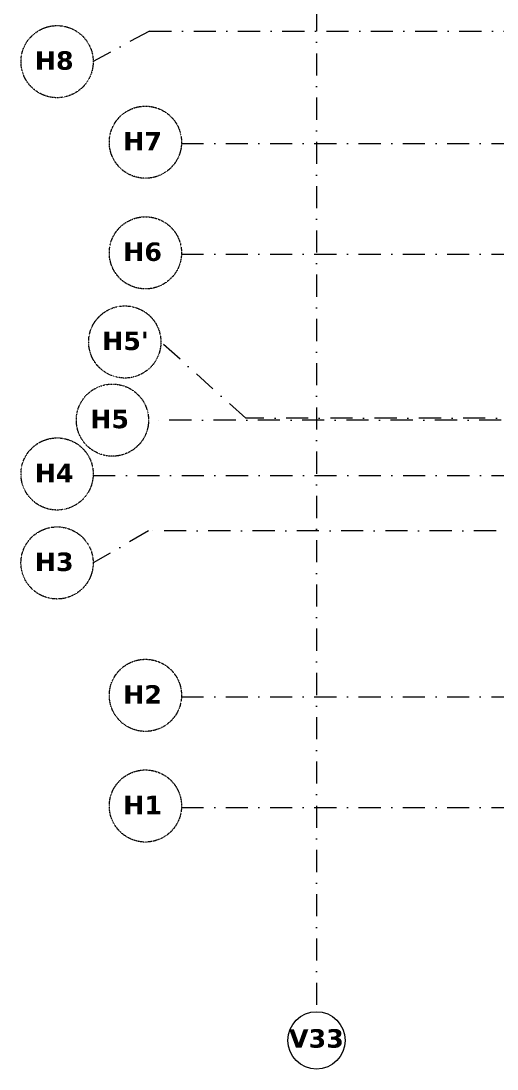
# Model space of a CAD drawing. Header units: millimetres. Extents: x -3092155 to 4513934, y -12317808 to 1850003.
# Drawn here: x -464526 to -451620, y -5585982 to -5557561 of the extents above; entities that cross this region are included whole.
import ezdxf

# ---------------------------------------------------------------- set-up
doc = ezdxf.new("R2010")
doc.units = ezdxf.units.MM
doc.header["$LTSCALE"] = 2
doc.header["$MEASUREMENT"] = 0
doc.header["$PDMODE"] = 34
doc.header["$PDSIZE"] = 500
doc.linetypes.add('DASHDOT', pattern=[1, 0.5, -0.25, 0, -0.25])
for name, color, linetype, lineweight in [('D DIM', 250, 'Continuous', 9), ('GRID', 251, 'DASHDOT', 5), ('ST TEXT', 251, 'DASHDOT', 5)]:
    doc.layers.add(name, color=color, linetype=linetype, lineweight=lineweight)
doc.styles.add('COLOUMNN DIM', font='ARIALNB.TTF', dxfattribs={"height": 550})
doc.styles.add('INNER DIM', font='ARIALNB.TTF', dxfattribs={"height": 250})
doc.styles.add('style2', font='verdana.ttf')
doc.dimstyles.new('external final', dxfattribs={"dimscale": 0, "dimtxt": 250, "dimasz": 100, "dimexe": 50, "dimexo": 50, "dimgap": 50, "dimtad": 0, "dimdec": 0, "dimzin": 0, "dimdsep": 46, "dimtxsty": 'INNER DIM', "dimblk": 'ARCHTICK', "dimcen": 100, "dimdle": 50, "dimclrd": 256, "dimclre": 256, "dimclrt": 256, "dimadec": 0, "dimazin": 0, "dimtfac": 1, "dimtdec": 0, "dimtix": 1, "dimtmove": 1, "dimatfit": 3, "dimfxl": 50, "dimfxlon": 1, "dimtolj": 1, "dimtzin": 0, "dimlwd": -1, "dimlwe": -1, "dimarcsym": 1})

# ---------------------------------------------------------------- blocks, each defined once
blk = doc.blocks.new('_ArchTick')
at = {"color": 0, "linetype": 'ByBlock', "const_width": 0.15}
blk.add_lwpolyline([(-0.5, -0.5), (0.5, 0.5)], dxfattribs=at)
blk = doc.blocks.new('*D1043')
at = {"layer": 'D DIM', "ltscale": 100, "transparency": 16777216}
for p, q in [((-371355, -5563886), (-371255, -5563886)), ((-371305, -5563836), (-371305, -5565380)), ((-371305, -5568385), (-371305, -5566841)), ((-371255, -5568335), (-371355, -5568335))]:
    blk.add_line(p, q, dxfattribs=at)
at = {"layer": 'Defpoints', "color": 0, "lineweight": 50, "ltscale": 100, "transparency": 16777216}
for p in [(-456692, -5563886), (-371305, -5563886), (-369360, -5568335)]:
    blk.add_point(p, dxfattribs=at)
at = {"layer": 'D DIM', "ltscale": 100, "transparency": 16777216, "xscale": 100, "yscale": 100, "zscale": 100}
for p, rotation in [((-371305, -5563886), 90), ((-371305, -5568335), 270)]:
    blk.add_blockref('_ArchTick', p, dxfattribs=dict(at, rotation=rotation))
at = {"layer": 'D DIM', "ltscale": 100, "transparency": 16777216, "insert": (-371305, -5566111), "char_height": 550, "attachment_point": 5, "rotation": 90, "style": 'COLOUMNN DIM'}
blk.add_mtext('\\A1;4449', dxfattribs=at)

msp = doc.modelspace()

# ---------------------------------------------------------------- linework, layer by layer
at = {"layer": 'GRID', "color": 5, "ltscale": 600}
msp.add_line((-456513.9, -5499634.4), (-456513.9, -5584428.2), dxfattribs=at)
at = {"layer": 'GRID', "color": 6, "ltscale": 600}
for p, q in [((-461044.1, -5557836.2), (-462568.8, -5558664.6)), ((-461044.1, -5557836.2), (-366464.8, -5557836.2)), ((-460173.8, -5560886.2), (-367334.4, -5560886.2)), ((-460173.8, -5563886.2), (-367334.4, -5563886.2)), ((-458428.7, -5568335.5), (-460733.5, -5566266.5)), ((-365097, -5568386.2), (-461068.2, -5568386.2)), ((-367931.8, -5568335.5), (-458428.7, -5568335.5)), ((-462569.7, -5569886.2), (-364939.2, -5569886.2)), ((-461068.2, -5571386.2), (-462569.7, -5572257.9)), ((-366440.7, -5571386.2), (-461068.2, -5571386.2)), ((-460173.8, -5575886.2), (-367334.4, -5575886.2)), ((-460173.8, -5578886.2), (-367334.4, -5578886.2))]:
    msp.add_line(p, q, dxfattribs=at)
at = {"layer": 'ST TEXT', "ltscale": 0.1}
for centre in [(-463547.1, -5558664.6), (-461152.2, -5560849.3), (-461152.2, -5563849.3), (-461711.8, -5566266.5), (-462046.5, -5568386.2), (-463547.1, -5569845.2), (-463548, -5572257.9), (-461152.2, -5575849.3), (-461152.2, -5578849.3)]:
    msp.add_circle(centre, 978.4, dxfattribs=at)
at = {"layer": 'ST TEXT', "linetype": 'ByBlock', "ltscale": 1200}
msp.add_circle((-456513.9, -5585205.3), 777.1, dxfattribs=at)

# ---------------------------------------------------------------- texts
at = {"layer": 'ST TEXT', "ltscale": 0.1, "char_height": 450, "attachment_point": 5, "style": 'style2'}
for s, insert in [('{\\fVerdana|b1|i0|c0|p34;\\H1.1111x;H8}', (-463624.9, -5558638.5)), ('{\\fVerdana|b1|i0|c0|p34;\\H1.1111x;H7}', (-461229.9, -5560823.1)), ('{\\fVerdana|b1|i0|c0|p34;\\H1.1111x;H6}', (-461229.9, -5563823.1)), ("{\\fVerdana|b1|i0|c0|p34;\\H1.111x;H5'}", (-461695.3, -5566240.3)), ('{\\fVerdana|b1|i0|c0|p34;\\H1.1111x;H5}', (-462124.3, -5568360)), ('{\\fVerdana|b1|i0|c0|p34;\\H1.1111x;H4}', (-463624.9, -5569819)), ('{\\fVerdana|b1|i0|c0|p34;\\H1.1111x;H3}', (-463625.8, -5572231.7)), ('{\\fVerdana|b1|i0|c0|p34;\\H1.1111x;H2}', (-461229.9, -5575823.1)), ('{\\fVerdana|b1|i0|c0|p34;\\H1.1111x;H1}', (-461229.9, -5578823.1)), ('{\\fVerdana|b1|i0|c0|p34;\\H1.1111x;V33}', (-456518.3, -5585157))]:
    msp.add_mtext(s, dxfattribs=dict(at, insert=insert))

# ---------------------------------------------------------------- dimensions: what is measured, and where the dimension line sits
at = {"layer": 'D DIM', "ltscale": 100}
dim = msp.add_linear_dim(base=(-371304.6, -5563886.2), p1=(-369359.9, -5568335.5), p2=(-456692.5, -5563886.2), angle=90, dimstyle='external final', override={"dimscale": 1, "dimtxsty": 'COLOUMNN DIM'}, dxfattribs=at)
dim.commit()
dim.dimension.update_dxf_attribs({"geometry": '*D1043', "text_midpoint": (-371304.6, -5566110.8)})

doc.saveas('drawing.dxf')
